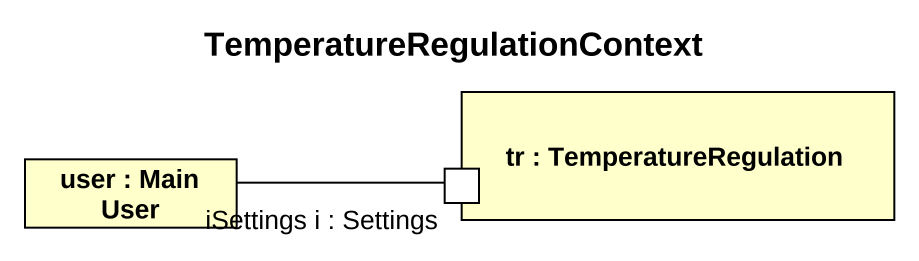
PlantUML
@startuml
title TemperatureRegulationContext
rectangle "user : Main User" as user
rectangle "tr : TemperatureRegulation" as tr {
  port "iSettings i : Settings" as iSettings_i_Settings
}
user -right- iSettings_i_Settings
@enduml
